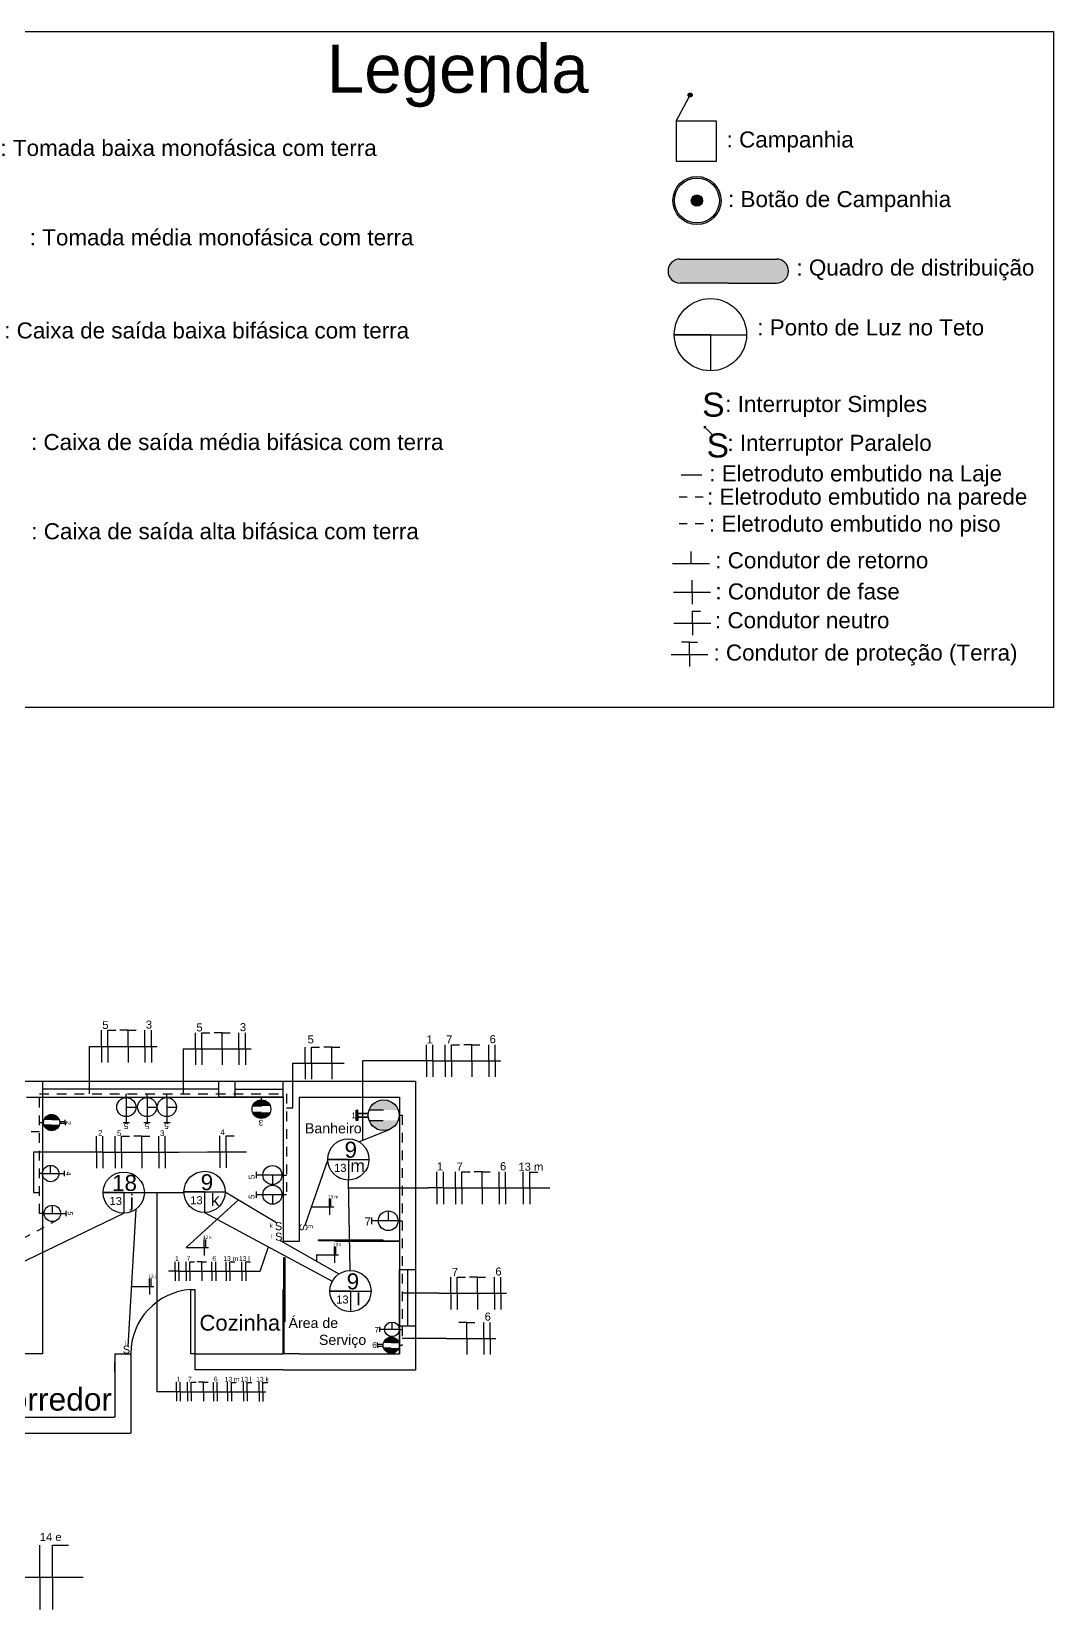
# Model space of a CAD drawing. Header units: metres. Extents: x 19.7 to 74.9, y -3 to 68.1.
# Drawn here: x 62.18 to 74.92, y 48.47 to 68.14 of the extents above; entities that cross this region are included whole.
import ezdxf

# ---------------------------------------------------------------- set-up
doc = ezdxf.new("R2010")
doc.units = ezdxf.units.M
for name, pattern in [('ACAD_ISO02W100', [15, 12, -3]), ('ACAD_ISO04W100', [30, 24, -3, 0, -3]), ('ACAD_ISO10W100', [18, 12, -3, 0, -3])]:
    doc.linetypes.add(name, pattern=pattern)
doc.layers.add('Chão', color=255, linetype='ACAD_ISO04W100')
doc.styles.get("Standard").update_dxf_attribs({"font": 'arial.ttf'})

msp = doc.modelspace()

# ---------------------------------------------------------------- hatches: boundary and pattern name
h = msp.add_hatch(color=256)
h.dxf.hatch_style = 1
h.paths.add_polyline_path([(70.415, 67.346, 1), (70.364, 67.346, 1)])
h = msp.add_hatch(color=256)
h.dxf.hatch_style = 1
h.paths.add_polyline_path([(70.773, 66.032, 1), (70.173, 66.032, 1)])
h.paths.add_polyline_path([(70.753, 66.032, 1), (70.193, 66.032, 1)], flags=16)
h.paths.add_polyline_path([(70.543, 66.032, -1), (70.403, 66.032, -1)], flags=0)
h = msp.add_hatch(color=256)
h.dxf.hatch_style = 1
h.paths.add_polyline_path([(70.403, 66.032, 1), (70.543, 66.032, 1)])
h = msp.add_hatch(color=256)
h.dxf.hatch_style = 1
h.paths.add_polyline_path([(70.263, 65.303, 1), (70.263, 65.003), (70.863, 65.003), (71.463, 65.003, 1), (71.463, 65.303)])
h = msp.add_hatch(color=256)
h.dxf.hatch_style = 1
h.paths.add_polyline_path([(70.562, 63.215), (70.562, 63.195), (70.572, 63.205)])
h.paths.add_polyline_path([(70.582, 63.215), (70.562, 63.215), (70.572, 63.205)])
h = msp.add_hatch(color=256)
h.dxf.hatch_style = 1
h.paths.add_polyline_path([(65.156, 54.669), (65.046, 54.669), (65.042, 54.669), (64.937, 54.669, 0.70724)])
h.paths.add_polyline_path([(64.937, 54.746), (65.046, 54.746), (65.156, 54.746, 0.707107)])
h = msp.add_hatch(color=256)
h.dxf.hatch_style = 1
h.paths.add_polyline_path([(66.238, 54.696), (66.226, 54.696), (66.226, 54.568), (66.238, 54.568)])
h = msp.add_hatch(color=256)
h.dxf.hatch_style = 1
h.paths.add_polyline_path([(66.245, 54.568), (66.249, 54.568), (66.249, 54.632), (66.249, 54.695), (66.245, 54.695), (66.245, 54.632), (66.245, 54.61)])
h = msp.add_hatch(color=256)
h.dxf.hatch_style = 1
h.paths.add_polyline_path([(66.749, 54.568), (66.569, 54.568), (66.561, 54.568), (66.388, 54.568, 0.70724)])
h.paths.add_polyline_path([(66.388, 54.695), (66.569, 54.695), (66.749, 54.695, 0.707107)])
h = msp.add_hatch(color=256)
h.dxf.hatch_style = 1
h.paths.add_polyline_path([(62.336, 54.574), (62.431, 54.574), (62.435, 54.574), (62.527, 54.574, 0.70724)])
h.paths.add_polyline_path([(62.527, 54.506), (62.431, 54.506), (62.336, 54.506, 0.707107)])
h = msp.add_hatch(color=256)
h.dxf.hatch_style = 1
h.paths.add_polyline_path([(66.249, 54.606), (66.378, 54.606), (66.379, 54.606, -0.005507), (66.378, 54.61), (66.249, 54.61)])
h.paths.add_polyline_path([(66.249, 54.653), (66.378, 54.653, -0.005507), (66.379, 54.657), (66.378, 54.657), (66.249, 54.657)])
h = msp.add_hatch(color=256)
h.dxf.hatch_style = 1
h.paths.add_polyline_path([(66.759, 51.732), (66.663, 51.732), (66.659, 51.732), (66.568, 51.732, 0.70724)])
h.paths.add_polyline_path([(66.568, 51.799), (66.663, 51.799), (66.759, 51.799, 0.707107)])

# ---------------------------------------------------------------- linework, layer by layer
for p, q in [((68.336, 68.138), (74.916, 68.138)), ((74.916, 68.138), (74.916, 59.712)), ((70.215, 67.023), (70.377, 67.323)), ((70.215, 67.023), (70.215, 66.523)), ((70.715, 67.023), (70.215, 67.023)), ((70.715, 66.523), (70.715, 67.023)), ((70.215, 66.523), (70.715, 66.523)), ((70.263, 65.303), (71.463, 65.303)), ((70.863, 65.003), (70.263, 65.003)), ((70.863, 65.003), (71.463, 65.003)), ((70.641, 64.36), (70.191, 64.36)), ((70.191, 64.36), (70.641, 64.36)), ((70.641, 64.36), (70.641, 63.91)), ((70.641, 64.36), (71.091, 64.36)), ((70.657, 63.12), (70.562, 63.215)), ((70.562, 63.215), (70.562, 63.215)), ((70.562, 63.215), (70.562, 63.195)), ((70.562, 63.215), (70.582, 63.215)), ((70.562, 63.195), (70.582, 63.215)), ((74.916, 59.712), (68.336, 59.712)), ((60.667, 55.058), (62.317, 55.058)), ((62.317, 55.058), (62.317, 52.708)), ((62.317, 55.058), (65.517, 55.058)), ((64.517, 54.958), (62.317, 54.958)), ((64.517, 54.858), (64.517, 55.058)), ((64.717, 54.858), (64.717, 55.058)), ((64.717, 54.958), (65.317, 54.958)), ((65.317, 54.858), (65.317, 55.058)), ((65.517, 55.058), (66.967, 55.058)), ((66.967, 55.058), (66.967, 51.458)), ((62.117, 54.858), (62.317, 54.858)), ((62.317, 54.858), (65.317, 54.858)), ((63.362, 54.852), (63.362, 54.733)), ((63.362, 54.733), (63.481, 54.733)), ((63.622, 54.852), (63.622, 54.733)), ((63.622, 54.733), (63.741, 54.733)), ((63.867, 54.852), (63.867, 54.733)), ((63.867, 54.733), (63.986, 54.733)), ((64.717, 54.858), (64.517, 54.858)), ((65.317, 54.858), (64.717, 54.858)), ((65.046, 54.746), (64.937, 54.746)), ((65.317, 54.858), (65.317, 53.058)), ((65.517, 54.858), (65.517, 53.058)), ((65.517, 54.858), (66.767, 54.858)), ((66.245, 54.632), (66.245, 54.695)), ((66.249, 54.695), (66.245, 54.695)), ((66.249, 54.632), (66.249, 54.695)), ((66.569, 54.695), (66.388, 54.695)), ((66.767, 54.858), (66.767, 51.658)), ((62.431, 54.506), (62.336, 54.506)), ((62.431, 54.506), (62.527, 54.506)), ((62.527, 54.574), (62.435, 54.574)), ((62.6, 54.551), (62.532, 54.551)), ((62.532, 54.54), (62.533, 54.54)), ((62.6, 54.529), (62.532, 54.529)), ((62.6, 54.54), (62.6, 54.574)), ((62.6, 54.54), (62.6, 54.551)), ((62.6, 54.54), (62.6, 54.506)), ((62.6, 54.54), (62.6, 54.529)), ((62.6, 54.54), (62.6, 54.529)), ((64.937, 54.669), (65.042, 54.669)), ((66.245, 54.632), (66.245, 54.61)), ((66.245, 54.61), (66.245, 54.568)), ((66.249, 54.568), (66.245, 54.568)), ((66.249, 54.657), (66.378, 54.657)), ((66.249, 54.653), (66.378, 54.653)), ((66.249, 54.632), (66.249, 54.568)), ((66.249, 54.61), (66.378, 54.61)), ((66.249, 54.606), (66.378, 54.606)), ((66.377, 54.632), (66.377, 54.632)), ((66.378, 54.657), (66.379, 54.657)), ((66.378, 54.606), (66.379, 54.606)), ((66.388, 54.568), (66.561, 54.568)), ((62.317, 53.905), (62.419, 53.905)), ((62.419, 53.905), (62.419, 54.007)), ((65.302, 53.886), (65.183, 53.886)), ((65.183, 53.886), (65.183, 53.768)), ((66.129, 54.081), (65.872, 54.081)), ((65.872, 54.081), (66.129, 54.081)), ((66.129, 54.081), (66.129, 53.824)), ((66.129, 54.081), (66.387, 54.081)), ((62.44, 53.408), (62.44, 53.51)), ((63.33, 53.667), (63.073, 53.667)), ((63.073, 53.667), (63.33, 53.667)), ((63.33, 53.667), (63.33, 53.41)), ((63.33, 53.667), (63.587, 53.667)), ((64.337, 53.676), (64.079, 53.676)), ((64.079, 53.676), (64.337, 53.676)), ((64.337, 53.676), (64.337, 53.419)), ((64.337, 53.676), (64.594, 53.676)), ((65.302, 53.641), (65.183, 53.641)), ((65.183, 53.641), (65.183, 53.522)), ((62.338, 53.408), (62.44, 53.408)), ((66.749, 53.316), (66.626, 53.316)), ((65.517, 53.058), (65.317, 53.058)), ((62.317, 52.708), (62.317, 51.658)), ((66.767, 52.008), (66.767, 52.708)), ((66.767, 52.708), (66.967, 52.708)), ((66.867, 52.708), (66.867, 52.008)), ((66.155, 52.44), (65.898, 52.44)), ((65.898, 52.44), (66.155, 52.44)), ((66.155, 52.44), (66.155, 52.183)), ((66.155, 52.44), (66.413, 52.44)), ((66.763, 51.963), (66.672, 51.963)), ((66.767, 51.658), (66.767, 52.008)), ((66.767, 52.008), (66.967, 52.008)), ((66.494, 51.765), (66.494, 51.799)), ((66.494, 51.765), (66.494, 51.777)), ((66.494, 51.765), (66.494, 51.777)), ((66.494, 51.777), (66.563, 51.777)), ((66.494, 51.765), (66.494, 51.732)), ((66.494, 51.765), (66.494, 51.754)), ((66.494, 51.754), (66.563, 51.754)), ((66.562, 51.765), (66.562, 51.765)), ((66.663, 51.799), (66.568, 51.799)), ((66.568, 51.732), (66.659, 51.732)), ((66.663, 51.799), (66.759, 51.799)), ((62.317, 51.658), (61.792, 51.658)), ((63.217, 51.658), (63.417, 51.658)), ((63.217, 51.658), (63.217, 50.868)), ((63.217, 51.428), (63.217, 51.555)), ((63.417, 51.658), (63.417, 50.668)), ((64.217, 51.658), (64.217, 51.458)), ((64.217, 51.658), (65.317, 51.658)), ((65.517, 51.658), (65.317, 51.658)), ((65.517, 51.658), (66.767, 51.658)), ((64.217, 51.458), (64.217, 51.458)), ((65.317, 51.458), (64.217, 51.458)), ((65.317, 51.458), (66.967, 51.458)), ((59.107, 50.868), (63.207, 50.868)), ((63.217, 50.868), (63.207, 50.868)), ((59.107, 50.668), (63.417, 50.668))]:
    msp.add_line(p, q)
at = {"linetype": 'Continuous', "ltscale": 0.001}
for p, q in [((70.278, 62.615), (70.533, 62.615)), ((70.4, 61.509), (70.4, 61.659)), ((70.17, 61.509), (70.63, 61.509)), ((70.412, 61.152), (70.412, 61.302)), ((70.182, 61.152), (70.642, 61.152)), ((70.412, 61.152), (70.412, 61.002)), ((70.416, 60.765), (70.416, 60.915)), ((70.416, 60.915), (70.516, 60.915)), ((70.186, 60.765), (70.646, 60.765)), ((70.416, 60.765), (70.416, 60.615)), ((70.15, 60.376), (70.61, 60.376)), ((70.38, 60.526), (70.28, 60.526)), ((70.38, 60.376), (70.38, 60.526)), ((70.38, 60.526), (70.48, 60.526)), ((70.38, 60.376), (70.38, 60.226)), ((63.051, 55.49), (63.051, 55.69)), ((63.131, 55.49), (63.131, 55.69)), ((63.131, 55.69), (63.231, 55.69)), ((63.383, 55.69), (63.283, 55.69)), ((63.383, 55.49), (63.383, 55.69)), ((63.383, 55.69), (63.483, 55.69)), ((63.594, 55.49), (63.594, 55.69)), ((63.674, 55.49), (63.674, 55.69)), ((64.223, 55.459), (64.223, 55.659)), ((64.303, 55.459), (64.303, 55.659)), ((64.303, 55.659), (64.403, 55.659)), ((64.555, 55.659), (64.455, 55.659)), ((64.555, 55.459), (64.555, 55.659)), ((64.555, 55.659), (64.655, 55.659)), ((64.766, 55.459), (64.766, 55.659)), ((64.846, 55.459), (64.846, 55.659)), ((62.899, 55.49), (63.051, 55.49)), ((62.899, 55.49), (62.899, 54.929)), ((63.051, 55.49), (63.051, 55.29)), ((63.051, 55.49), (63.131, 55.49)), ((63.131, 55.49), (63.131, 55.29)), ((63.131, 55.49), (63.383, 55.49)), ((63.383, 55.49), (63.383, 55.29)), ((63.383, 55.49), (63.536, 55.49)), ((63.536, 55.49), (63.594, 55.49)), ((63.594, 55.49), (63.594, 55.29)), ((63.594, 55.49), (63.745, 55.49)), ((63.674, 55.49), (63.674, 55.29)), ((64.071, 55.459), (64.223, 55.459)), ((64.071, 55.459), (64.071, 54.898)), ((64.223, 55.459), (64.223, 55.259)), ((64.223, 55.459), (64.303, 55.459)), ((64.303, 55.459), (64.303, 55.259)), ((64.303, 55.459), (64.555, 55.459)), ((64.555, 55.459), (64.555, 55.259)), ((64.555, 55.459), (64.709, 55.459)), ((64.709, 55.459), (64.766, 55.459)), ((64.766, 55.459), (64.766, 55.259)), ((64.766, 55.459), (64.917, 55.459)), ((64.846, 55.459), (64.846, 55.259)), ((65.59, 55.281), (65.59, 55.481)), ((65.67, 55.281), (65.67, 55.481)), ((65.67, 55.481), (65.77, 55.481)), ((65.922, 55.481), (65.822, 55.481)), ((65.922, 55.281), (65.922, 55.481)), ((65.922, 55.481), (66.022, 55.481)), ((67.103, 55.309), (67.103, 55.509)), ((67.183, 55.309), (67.183, 55.509)), ((67.335, 55.309), (67.335, 55.509)), ((67.415, 55.309), (67.415, 55.509)), ((67.415, 55.509), (67.515, 55.509)), ((67.667, 55.509), (67.567, 55.509)), ((67.667, 55.309), (67.667, 55.509)), ((67.667, 55.509), (67.767, 55.509)), ((67.878, 55.309), (67.878, 55.509)), ((67.958, 55.309), (67.958, 55.509)), ((65.438, 54.724), (65.438, 55.281)), ((65.438, 55.281), (65.59, 55.281)), ((65.59, 55.281), (65.59, 55.081)), ((65.59, 55.281), (65.67, 55.281)), ((65.67, 55.281), (65.67, 55.081)), ((65.67, 55.281), (65.922, 55.281)), ((65.922, 55.281), (65.922, 55.081)), ((65.922, 55.281), (66.075, 55.281)), ((66.308, 54.32), (66.308, 55.309)), ((66.991, 55.309), (66.308, 55.309)), ((67.183, 55.309), (66.991, 55.309)), ((67.103, 55.309), (67.103, 55.109)), ((67.183, 55.309), (67.335, 55.309)), ((67.183, 55.309), (67.183, 55.109)), ((67.335, 55.309), (67.335, 55.109)), ((67.335, 55.309), (67.415, 55.309)), ((67.415, 55.309), (67.415, 55.109)), ((67.415, 55.309), (67.667, 55.309)), ((67.667, 55.309), (67.667, 55.109)), ((67.667, 55.309), (67.821, 55.309)), ((67.821, 55.309), (67.878, 55.309)), ((67.878, 55.309), (67.878, 55.109)), ((67.878, 55.309), (68.03, 55.309)), ((67.958, 55.309), (67.958, 55.109)), ((62.899, 54.929), (62.899, 54.898)), ((65.357, 54.724), (65.438, 54.724)), ((62.177, 54.429), (62.278, 54.429)), ((62.991, 54.172), (62.991, 54.372)), ((63.071, 54.172), (63.071, 54.372)), ((63.223, 54.172), (63.223, 54.372)), ((63.303, 54.172), (63.303, 54.372)), ((63.303, 54.372), (63.403, 54.372)), ((63.555, 54.372), (63.455, 54.372)), ((63.555, 54.172), (63.555, 54.372)), ((63.555, 54.372), (63.655, 54.372)), ((63.766, 54.172), (63.766, 54.372)), ((63.846, 54.172), (63.846, 54.372)), ((64.527, 54.174), (64.527, 54.374)), ((64.607, 54.174), (64.607, 54.374)), ((64.607, 54.374), (64.707, 54.374)), ((66.261, 54.302), (66.64, 54.454)), ((62.878, 54.172), (62.206, 54.172)), ((62.206, 54.172), (62.206, 53.668)), ((63.071, 54.172), (62.878, 54.172)), ((62.991, 54.172), (62.991, 53.972)), ((63.071, 54.172), (63.223, 54.172)), ((63.071, 54.172), (63.071, 53.972)), ((63.223, 54.172), (63.223, 53.972)), ((63.223, 54.172), (63.303, 54.172)), ((63.303, 54.172), (63.303, 53.972)), ((63.303, 54.172), (63.555, 54.172)), ((63.555, 54.172), (63.555, 53.972)), ((63.555, 54.172), (63.708, 54.172)), ((63.708, 54.172), (63.766, 54.172)), ((63.766, 54.172), (63.766, 53.972)), ((63.766, 54.172), (63.917, 54.172)), ((63.846, 54.172), (63.846, 53.972)), ((63.917, 54.172), (64.018, 54.172)), ((64.018, 54.172), (64.375, 54.174)), ((64.375, 54.174), (64.527, 54.174)), ((64.527, 54.174), (64.527, 53.974)), ((64.527, 54.174), (64.607, 54.174)), ((64.607, 54.174), (64.607, 53.974)), ((64.607, 54.174), (64.859, 54.174)), ((65.872, 54.081), (65.588, 53.258)), ((67.233, 53.725), (67.233, 53.925)), ((67.313, 53.725), (67.313, 53.925)), ((67.465, 53.725), (67.465, 53.925)), ((67.545, 53.725), (67.545, 53.925)), ((67.545, 53.925), (67.645, 53.925)), ((67.797, 53.925), (67.697, 53.925)), ((67.797, 53.725), (67.797, 53.925)), ((67.797, 53.925), (67.897, 53.925)), ((68.008, 53.725), (68.008, 53.925)), ((68.088, 53.725), (68.088, 53.925)), ((68.309, 53.725), (68.309, 53.925)), ((68.389, 53.725), (68.389, 53.925)), ((68.389, 53.924), (68.489, 53.924)), ((66.151, 52.697), (66.129, 53.824)), ((66.131, 53.725), (67.123, 53.725)), ((67.313, 53.725), (67.121, 53.725)), ((67.233, 53.725), (67.233, 53.525)), ((67.313, 53.725), (67.465, 53.725)), ((67.313, 53.725), (67.313, 53.525)), ((67.465, 53.725), (67.465, 53.525)), ((67.465, 53.725), (67.545, 53.725)), ((67.545, 53.725), (67.545, 53.525)), ((67.545, 53.725), (67.797, 53.725)), ((67.797, 53.725), (67.797, 53.525)), ((67.797, 53.725), (67.951, 53.725)), ((67.951, 53.725), (68.008, 53.725)), ((68.008, 53.725), (68.008, 53.525)), ((68.008, 53.725), (68.16, 53.725)), ((68.088, 53.725), (68.088, 53.525)), ((68.157, 53.725), (68.309, 53.725)), ((68.309, 53.725), (68.309, 53.525)), ((68.309, 53.725), (68.389, 53.725)), ((68.389, 53.725), (68.389, 53.525)), ((68.389, 53.725), (68.641, 53.725)), ((62.206, 53.668), (62.278, 53.668)), ((63.587, 53.667), (64.08, 53.667)), ((63.741, 53.664), (63.741, 51.186)), ((64.594, 53.676), (65.233, 53.294)), ((64.758, 53.577), (64.621, 53.452)), ((65.892, 53.489), (65.892, 53.589)), ((65.912, 53.489), (65.912, 53.589)), ((57.241, 50.468), (63.33, 53.41)), ((63.385, 51.751), (63.485, 53.462)), ((64.621, 53.452), (64.107, 52.984)), ((64.337, 53.419), (65.929, 52.562)), ((65.668, 53.489), (65.892, 53.489)), ((65.892, 53.489), (65.892, 53.389)), ((65.892, 53.489), (65.946, 53.489)), ((64.107, 52.984), (64.331, 52.984)), ((64.331, 52.984), (64.331, 53.084)), ((64.331, 52.984), (64.331, 52.884)), ((64.331, 52.984), (64.385, 52.984)), ((64.351, 52.984), (64.351, 53.084)), ((65.031, 52.688), (65.133, 52.99)), ((65.281, 53.072), (66.011, 52.653)), ((65.955, 52.89), (65.955, 52.99)), ((65.975, 52.89), (65.975, 52.99)), ((63.969, 52.688), (63.969, 52.806)), ((64.016, 52.688), (64.016, 52.806)), ((64.106, 52.688), (64.106, 52.806)), ((64.154, 52.688), (64.154, 52.806)), ((64.154, 52.806), (64.213, 52.806)), ((64.303, 52.806), (64.244, 52.806)), ((64.303, 52.688), (64.303, 52.806)), ((64.303, 52.806), (64.362, 52.806)), ((64.428, 52.688), (64.428, 52.806)), ((64.476, 52.688), (64.476, 52.806)), ((64.606, 52.688), (64.606, 52.806)), ((64.654, 52.688), (64.654, 52.806)), ((64.654, 52.805), (64.713, 52.805)), ((64.803, 52.688), (64.803, 52.806)), ((64.85, 52.688), (64.85, 52.806)), ((64.85, 52.805), (64.91, 52.805)), ((65.731, 52.89), (65.955, 52.89)), ((65.731, 52.89), (65.731, 52.814)), ((65.955, 52.89), (65.955, 52.79)), ((65.955, 52.89), (66.008, 52.89)), ((63.652, 52.497), (63.652, 52.597)), ((63.672, 52.497), (63.672, 52.597)), ((64.016, 52.688), (63.888, 52.688)), ((63.969, 52.688), (63.969, 52.569)), ((64.016, 52.688), (64.106, 52.688)), ((64.016, 52.688), (64.016, 52.569)), ((64.106, 52.688), (64.106, 52.569)), ((64.106, 52.688), (64.154, 52.688)), ((64.154, 52.688), (64.154, 52.569)), ((64.154, 52.688), (64.303, 52.688)), ((64.303, 52.688), (64.303, 52.569)), ((64.303, 52.688), (64.394, 52.688)), ((64.394, 52.688), (64.428, 52.688)), ((64.428, 52.688), (64.428, 52.569)), ((64.428, 52.688), (64.518, 52.688)), ((64.476, 52.688), (64.476, 52.569)), ((64.516, 52.688), (64.606, 52.688)), ((64.606, 52.688), (64.606, 52.569)), ((64.606, 52.688), (64.654, 52.688)), ((64.654, 52.688), (64.654, 52.569)), ((64.654, 52.688), (64.803, 52.688)), ((64.803, 52.688), (64.803, 52.569)), ((64.803, 52.688), (64.85, 52.688)), ((64.85, 52.688), (64.85, 52.569)), ((64.85, 52.688), (64.888, 52.688)), ((64.888, 52.688), (65.031, 52.688)), ((67.407, 52.412), (67.407, 52.612)), ((67.487, 52.412), (67.487, 52.612)), ((67.487, 52.612), (67.587, 52.612)), ((67.739, 52.612), (67.639, 52.612)), ((67.739, 52.412), (67.739, 52.612)), ((67.739, 52.612), (67.839, 52.612)), ((67.95, 52.412), (67.95, 52.612)), ((68.03, 52.412), (68.03, 52.612)), ((63.428, 52.497), (63.652, 52.497)), ((63.652, 52.497), (63.652, 52.397)), ((63.652, 52.497), (63.706, 52.497)), ((67.255, 52.412), (66.803, 52.412)), ((67.255, 52.412), (67.407, 52.412)), ((67.407, 52.412), (67.407, 52.212)), ((67.407, 52.412), (67.487, 52.412)), ((67.487, 52.412), (67.487, 52.212)), ((67.487, 52.412), (67.739, 52.412)), ((67.739, 52.412), (67.739, 52.212)), ((67.739, 52.412), (67.893, 52.412)), ((67.893, 52.412), (67.95, 52.412)), ((67.95, 52.412), (67.95, 52.212)), ((67.95, 52.412), (68.101, 52.412)), ((68.03, 52.412), (68.03, 52.212)), ((67.605, 52.05), (67.505, 52.05)), ((67.605, 51.85), (67.605, 52.05)), ((67.605, 52.05), (67.705, 52.05)), ((67.816, 51.85), (67.816, 52.05)), ((67.896, 51.85), (67.896, 52.05)), ((67.353, 51.85), (66.801, 51.85)), ((67.353, 51.85), (67.605, 51.85)), ((67.605, 51.85), (67.605, 51.65)), ((67.605, 51.85), (67.759, 51.85)), ((67.759, 51.85), (67.816, 51.85)), ((67.816, 51.85), (67.816, 51.65)), ((67.816, 51.85), (67.968, 51.85)), ((67.896, 51.85), (67.896, 51.65)), ((63.741, 51.184), (63.741, 51.186)), ((63.907, 51.184), (63.741, 51.184)), ((64.035, 51.184), (63.907, 51.184)), ((63.987, 51.184), (63.987, 51.303)), ((63.987, 51.184), (63.987, 51.066)), ((64.035, 51.184), (64.035, 51.303)), ((64.035, 51.184), (64.125, 51.184)), ((64.035, 51.184), (64.035, 51.066)), ((64.125, 51.184), (64.125, 51.303)), ((64.125, 51.184), (64.125, 51.066)), ((64.125, 51.184), (64.172, 51.184)), ((64.172, 51.184), (64.172, 51.303)), ((64.172, 51.303), (64.231, 51.303)), ((64.172, 51.184), (64.172, 51.066)), ((64.172, 51.184), (64.322, 51.184)), ((64.322, 51.303), (64.262, 51.303)), ((64.322, 51.184), (64.322, 51.303)), ((64.322, 51.303), (64.381, 51.303)), ((64.322, 51.184), (64.322, 51.066)), ((64.322, 51.184), (64.413, 51.184)), ((64.413, 51.184), (64.447, 51.184)), ((64.447, 51.184), (64.447, 51.303)), ((64.447, 51.184), (64.447, 51.066)), ((64.447, 51.184), (64.537, 51.184)), ((64.494, 51.184), (64.494, 51.303)), ((64.494, 51.184), (64.494, 51.066)), ((64.535, 51.184), (64.625, 51.184)), ((64.625, 51.184), (64.625, 51.303)), ((64.625, 51.184), (64.625, 51.066)), ((64.625, 51.184), (64.672, 51.184)), ((64.672, 51.184), (64.672, 51.303)), ((64.672, 51.302), (64.732, 51.302)), ((64.672, 51.184), (64.672, 51.066)), ((64.672, 51.184), (64.822, 51.184)), ((64.821, 51.184), (64.821, 51.303)), ((64.821, 51.184), (64.821, 51.066)), ((64.821, 51.184), (64.869, 51.184)), ((64.868, 51.184), (65.017, 51.184)), ((64.869, 51.184), (64.869, 51.303)), ((64.869, 51.302), (64.928, 51.302)), ((64.869, 51.184), (64.869, 51.066)), ((64.869, 51.184), (64.906, 51.184)), ((65.017, 51.184), (65.017, 51.303)), ((65.017, 51.184), (65.017, 51.065)), ((65.017, 51.184), (65.065, 51.184)), ((65.065, 51.184), (65.065, 51.303)), ((65.065, 51.302), (65.124, 51.302)), ((65.065, 51.184), (65.065, 51.065)), ((65.065, 51.184), (65.102, 51.184)), ((62.283, 48.872), (62.283, 49.272)), ((62.443, 48.872), (62.443, 49.272)), ((62.443, 49.272), (62.643, 49.272)), ((62.282, 48.872), (61.741, 48.872)), ((62.282, 48.872), (62.283, 48.872)), ((62.824, 48.872), (62.283, 48.872)), ((62.283, 48.872), (62.283, 48.472)), ((62.443, 48.872), (62.443, 48.472))]:
    msp.add_line(p, q, dxfattribs=at)
at = {"linetype": 'ACAD_ISO02W100', "ltscale": 0.01}
for p, q in [((62.278, 53.408), (62.278, 54.898)), ((62.278, 54.898), (65.357, 54.898)), ((65.357, 54.898), (65.357, 53.64)), ((62.33, 54.538), (62.278, 54.538)), ((66.801, 54.632), (66.801, 53.316)), ((66.801, 53.316), (66.801, 51.765))]:
    msp.add_line(p, q, dxfattribs=at)
at = {"linetype": 'ACAD_ISO02W100', "ltscale": 0.001}
for p, q in [((63.362, 54.852), (63.362, 54.898)), ((63.622, 54.852), (63.622, 54.898)), ((63.867, 54.852), (63.867, 54.898)), ((65.046, 54.746), (65.046, 54.898)), ((66.76, 54.632), (66.767, 54.632)), ((66.767, 54.632), (66.801, 54.632)), ((62.317, 53.905), (62.278, 53.905)), ((65.302, 53.886), (65.357, 53.886)), ((65.357, 53.64), (65.302, 53.641)), ((62.338, 53.408), (62.278, 53.408)), ((66.749, 53.316), (66.801, 53.316)), ((66.763, 51.963), (66.801, 51.963)), ((66.764, 51.765), (66.801, 51.765))]:
    msp.add_line(p, q, dxfattribs=at)
at = {"linetype": 'ACAD_ISO04W100', "ltscale": 0.01}
msp.add_line((57.197, 50.469), (62.488, 53.319), dxfattribs=at)
for points in [[(68.336, 59.712), (60.383, 59.712), (60.383, 68.138), (68.336, 68.138)], [(63.362, 54.733), (63.362, 54.615), (63.362, 54.535)], [(63.622, 54.733), (63.622, 54.614), (63.622, 54.535)], [(63.867, 54.733), (63.867, 54.614), (63.867, 54.535)], [(63.402, 54.535), (63.362, 54.535), (63.323, 54.535)], [(63.661, 54.535), (63.622, 54.535), (63.582, 54.535)], [(63.907, 54.535), (63.867, 54.535), (63.828, 54.535)], [(62.419, 53.905), (62.521, 53.905), (62.589, 53.905)], [(62.589, 53.939), (62.589, 53.905), (62.589, 53.871)], [(64.985, 53.847), (64.985, 53.886), (64.985, 53.926)], [(65.183, 53.886), (65.064, 53.886), (64.985, 53.886)], [(64.985, 53.601), (64.985, 53.641), (64.985, 53.68)], [(65.183, 53.641), (65.064, 53.641), (64.985, 53.641)], [(62.44, 53.408), (62.542, 53.408), (62.61, 53.408)], [(62.61, 53.442), (62.61, 53.408), (62.61, 53.374)], [(66.626, 53.439), (66.626, 53.316), (66.503, 53.316), (66.42, 53.316)], [(66.42, 53.275), (66.42, 53.316), (66.42, 53.357)], [(66.672, 52.054), (66.672, 51.963), (66.581, 51.963), (66.52, 51.963)], [(66.52, 51.932), (66.52, 51.963), (66.52, 51.993)]]:
    msp.add_lwpolyline(points)
for points in [[(66.238, 54.568), (66.226, 54.568), (66.226, 54.696), (66.238, 54.696)], [(66.558, 53.068), (65.758, 53.068), (65.758, 53.078), (66.558, 53.078)], [(66.767, 53.058), (65.967, 53.058), (65.967, 53.068), (66.767, 53.068)], [(65.327, 52.058), (65.327, 52.858), (65.337, 52.858), (65.337, 52.058)], [(64.167, 51.658), (64.167, 52.458), (64.217, 52.458), (64.217, 51.658)], [(65.317, 51.658), (65.317, 52.458), (65.327, 52.458), (65.327, 51.658)]]:
    msp.add_lwpolyline(points, close=True)
for centre, radius in [((70.389, 67.346), 0.0255), ((70.473, 66.032), 0.3), ((70.473, 66.032), 0.28), ((70.473, 66.032), 0.07), ((70.641, 64.36), 0.45), ((63.362, 54.733), 0.119), ((63.622, 54.733), 0.119), ((63.867, 54.733), 0.119), ((65.046, 54.707), 0.116), ((66.569, 54.632), 0.192), ((62.431, 54.54), 0.101), ((66.129, 54.081), 0.257), ((62.419, 53.905), 0.102), ((63.33, 53.667), 0.257), ((64.337, 53.676), 0.257), ((65.183, 53.886), 0.119), ((65.183, 53.641), 0.119), ((62.44, 53.408), 0.102), ((66.626, 53.316), 0.123), ((66.155, 52.44), 0.257), ((66.672, 51.963), 0.0912), ((66.663, 51.765), 0.101)]:
    msp.add_circle(centre, radius)
for centre, radius, start, end in [((70.263, 65.153), 0.15, 90, 270), ((71.463, 65.153), 0.15, 270, 90), ((64.219, 51.658), 0.802, 93.7242, 179.971)]:
    msp.add_arc(centre, radius, start, end)
at = {"layer": 'Chão', "linetype": 'ACAD_ISO02W100', "ltscale": 0.001}
msp.add_line((70.25, 62.34), (70.55, 62.34), dxfattribs=at)
at = {"layer": 'Chão', "linetype": 'ACAD_ISO10W100', "ltscale": 0.001}
msp.add_line((70.253, 62.008), (70.581, 62.008), dxfattribs=at)

# ---------------------------------------------------------------- texts
at = {"attachment_point": 1}
for s, width, gutter_width, heights, insert, char_height in [('Legenda', 4.93918, 12.5, [0], (65.861, 67.975), 0.6), (': Campanhia', 4.93741, 12.5, [0], (70.843, 66.893), 0.2), (': Tomada baixa monofásica com terra', 4.93741, 12.5, [0], (61.793, 66.788), 0.2), (': Botão de Campanhia', 4.93741, 12.5, [0], (70.861, 66.15), 0.2), (': Tomada média monofásica com terra', 4.93741, 12.5, [0], (62.159, 65.673), 0.2), (': Quadro de distribuição', 4.93741, 12.5, [0], (71.713, 65.297), 0.2), (': Caixa de saída baixa bifásica com terra', 5.26577, 12.5, [0], (61.84, 64.513), 0.2), (': Ponto de Luz no Teto', 4.93741, 12.5, [0], (71.225, 64.551), 0.2), ('S', 0.68023, 12.5, [0], (70.538, 63.638), 0.3), (': Interruptor Simples', 4.37941, 12.5, [0], (70.826, 63.596), 0.2), (': Caixa de saída média bifásica com terra', 5.26577, 12.5, [0], (62.174, 63.122), 0.2), ('S', 0.68023, 12.5, [0], (70.593, 63.13), 0.3), (': Interruptor Paralelo', 4.37941, 12.5, [0], (70.852, 63.112), 0.2), (': Eletroduto embutido na Laje', 4.93741, 12.5, [0], (70.626, 62.731), 0.2), (': Eletroduto embutido na parede', 4.93741, 12.5, [0], (70.599, 62.441), 0.2), (': Caixa de saída alta bifásica com terra', 5.26577, 12.5, [0], (62.178, 62.01), 0.2), (': Eletroduto embutido no piso', 4.93741, 12.5, [0], (70.623, 62.104), 0.2), (': Condutor de retorno', 4.93741, 12.5, [0], (70.701, 61.648), 0.2), (': Condutor de fase', 4.93741, 12.5, [0], (70.703, 61.26), 0.2), (': Condutor neutro', 4.93741, 12.5, [0], (70.698, 60.901), 0.2), (': Condutor de proteção (Terra)', 4.93741, 12.5, [0], (70.679, 60.498), 0.2), ('5', 0.5144, 12.5, [0], (63.063, 55.807), 0.1), ('3', 0.5144, 12.5, [0], (63.605, 55.811), 0.1), ('5', 0.5144, 12.5, [0], (64.235, 55.776), 0.1), ('3', 0.5144, 12.5, [0], (64.777, 55.78), 0.1), ('5', 0.5144, 12.5, [0], (65.621, 55.627), 0.1), ('1', 0.5144, 12.5, [0], (67.103, 55.627), 0.1), ('7', 0.5144, 12.5, [0], (67.347, 55.626), 0.1), ('6', 0.5144, 12.5, [0], (67.889, 55.63), 0.1), ('Banheiro', 0.75432, 3.161, [0], (65.588, 54.532), 0.1264), ('1', 0.05092, 0.255, [0.0633], (66.167, 54.666), 0.0723), ('2', 0.36155, 8.786, [0], (63.011, 54.447), 0.0703), ('5', 0.36155, 8.786, [0], (63.245, 54.442), 0.0703), ('3', 0.36155, 8.786, [0], (63.782, 54.443), 0.0703), ('4', 0.36155, 8.786, [0], (64.534, 54.454), 0.0703), ('9', 0.5144, 12.5, [0], (66.082, 54.302), 0.2), ('18', 0.5144, 12.5, [0], (63.184, 53.888), 0.2), ('9', 0.5144, 12.5, [0], (64.289, 53.897), 0.2), ('13', 0.5144, 12.5, [0], (65.951, 54.026), 0.1), ('m', 0.00848, 0.781, [0], (66.154, 54.08), 0.156), ('1', 0.5144, 12.5, [0], (67.233, 54.043), 0.1), ('7', 0.5144, 12.5, [0], (67.477, 54.042), 0.1), ('6', 0.5144, 12.5, [0], (68.019, 54.046), 0.1), ('13 m', 0.5144, 12.5, [0], (68.248, 54.04), 0.1), ('13', 0.5144, 12.5, [0], (63.152, 53.613), 0.1), ('j', 0.00848, 0.781, [0], (63.407, 53.645), 0.156), ('13', 0.5144, 12.5, [0], (64.158, 53.622), 0.1), ('k', 0.00848, 0.781, [0], (64.414, 53.655), 0.156), ('13 m', 0.20622, 5.011, [0], (65.878, 53.636), 0.0401), ('S', 0.22282, 4.095, [0], (65.214, 53.297), 0.0983), ('7', 0.5144, 12.5, [0], (66.331, 53.357), 0.1), ('13 k', 0.20622, 5.011, [0], (64.318, 53.131), 0.0401), ('k', 0.05092, 0.255, [0], (65.152, 53.28), 0.0509), ('l', 0.05092, 0.255, [0], (65.16, 53.146), 0.0509), ('S', 0.22282, 4.095, [0], (65.216, 53.167), 0.0983), ('13 l', 0.20622, 5.011, [0], (65.941, 53.038), 0.0401), ('1', 0.30491, 7.409, [0], (63.969, 52.876), 0.0593), ('7', 0.30491, 7.409, [0], (64.114, 52.875), 0.0593), ('6', 0.30491, 7.409, [0], (64.435, 52.878), 0.0593), ('13 m', 0.30491, 7.409, [0], (64.571, 52.875), 0.0593), ('13 l', 0.30491, 7.409, [0], (64.767, 52.875), 0.0593), ('7', 0.5144, 12.5, [0], (67.419, 52.729), 0.1), ('6', 0.5144, 12.5, [0], (67.961, 52.734), 0.1), ('13 j', 0.20622, 5.011, [0], (63.639, 52.644), 0.0401), ('9', 0.5144, 12.5, [0], (66.108, 52.661), 0.2), ('13', 0.5144, 12.5, [0], (65.977, 52.385), 0.1), ('l', 0.00848, 0.781, [0], (66.232, 52.418), 0.156), ('Cozinha', 0.7117, 4.904, [0], (64.274, 52.143), 0.1962), ('\\pxi-3,l4,t4;Área de Serviço', 1.17862, 3.161, [0], (65.257, 52.106), 0.12642), ('6', 0.5144, 12.5, [0], (67.827, 52.172), 0.1), ('7', 0.38058, 9.248, [0], (66.454, 51.994), 0.074), ('S', 0.22282, 4.095, [0], (63.317, 51.76), 0.0983), ('j', 0.05092, 0.255, [0], (63.348, 51.828), 0.0509), ('6', 0.38058, 9.248, [0], (66.426, 51.803), 0.074), ('1', 0.30491, 7.409, [0], (63.987, 51.373), 0.0593), ('7', 0.30491, 7.409, [0], (64.132, 51.372), 0.0593), ('6', 0.30491, 7.409, [0], (64.453, 51.375), 0.0593), ('13 m', 0.30491, 7.409, [0], (64.589, 51.371), 0.0593), ('13 l', 0.30491, 7.409, [0], (64.786, 51.371), 0.0593), ('13 k', 0.30491, 7.409, [0], (64.981, 51.371), 0.0593), ('Corredor', 1.02659, 7.074, [0], (61.624, 51.233), 0.283), ('14 e', 0.5144, 12.5, [0], (62.283, 49.425), 0.1)]:
    msp.add_mtext_dynamic_manual_height_columns(s, width=width, gutter_width=gutter_width, heights=heights, dxfattribs=dict(at, insert=insert, char_height=char_height))
for s, width, gutter_width, insert, char_height, rotation in [('2', 0.31926, 7.758, (62.673, 54.561), 0.0621, 270), ('5', 0.37192, 9.038, (63.386, 54.459), 0.0723, 180), ('5', 0.37192, 9.038, (63.647, 54.458), 0.0723, 180), ('5', 0.37192, 9.038, (63.891, 54.461), 0.0723, 180), ('3', 0.36853, 8.955, (65.068, 54.502), 0.0716, 180), ('4', 0.31926, 7.758, (62.672, 53.928), 0.0621, 270), ('5', 0.37192, 9.038, (64.887, 53.834), 0.0723, 90), ('5', 0.37192, 9.038, (64.887, 53.588), 0.0723, 90), ('5', 0.31926, 7.758, (62.693, 53.431), 0.0621, 270), ('S', 0.22282, 4.095, (65.619, 53.281), 0.0983, 270.1248), ('m', 0.05092, 0.255, (65.628, 53.274), 0.0509, 0.1248)]:
    msp.add_mtext_dynamic_manual_height_columns(s, width=width, gutter_width=gutter_width, heights=[0], dxfattribs=dict(at, insert=insert, char_height=char_height, rotation=rotation))

doc.saveas('drawing.dxf')
